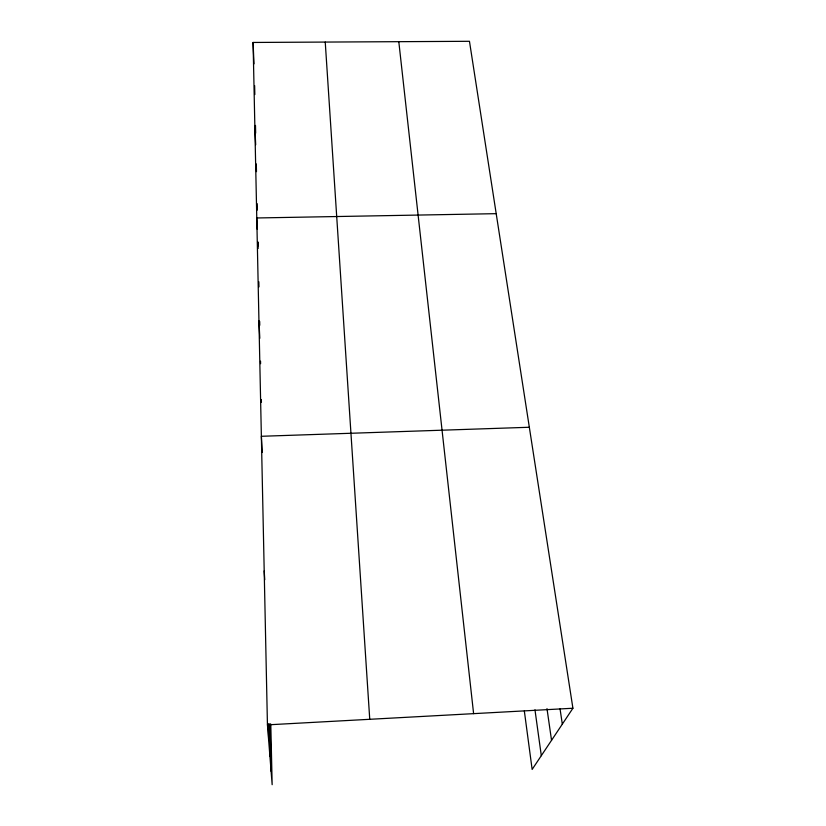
<?xml version="1.0" encoding="UTF-8"?>
<svg xmlns="http://www.w3.org/2000/svg" width="826" height="826" viewBox="0 0 826 826"><rect width="100%" height="100%" fill="white"/><g stroke="black" fill="none" stroke-linecap="round" stroke-linejoin="round"><path stroke-width="1.24" d="M270.794 724.082L272.157 784.7L267.438 724.867L253.086 42.456L469.467 41.3L572.914 708.243L532.14 769.429L524.334 710.969M267.438 724.867L572.914 708.243M529.332 427.259L261.367 436.283L262.245 452.493M496.199 213.666L256.772 217.971L257.309 229.421M560.038 708.842L562.32 724.134M546.988 708.636L551.541 740.323M534.969 709.833L541.309 755.666M398.803 41.682L473.608 713.643M325.238 42.074L369.749 719.301M264.196 570.9L264.754 579.769M258.941 320.849L259.808 338.299M257.898 242.142L258.073 245.952M254.831 125.697L255.678 144.798M253.086 42.456L253.985 63.881M270.05 723.855L271.104 771.288M269.214 724.051L269.916 756.296M254.635 85.563L254.831 94.556M255.492 125.418L255.657 133.131M256.318 163.961L256.483 171.653M257.165 203.671L257.299 210.083M257.991 242.111L258.125 248.512M258.837 281.769L258.951 286.89M259.684 321.438L259.767 325.268M260.541 361.138L260.593 363.708M261.367 399.65L261.419 402.221M268.305 723.721L268.667 740.457"/></g></svg>
